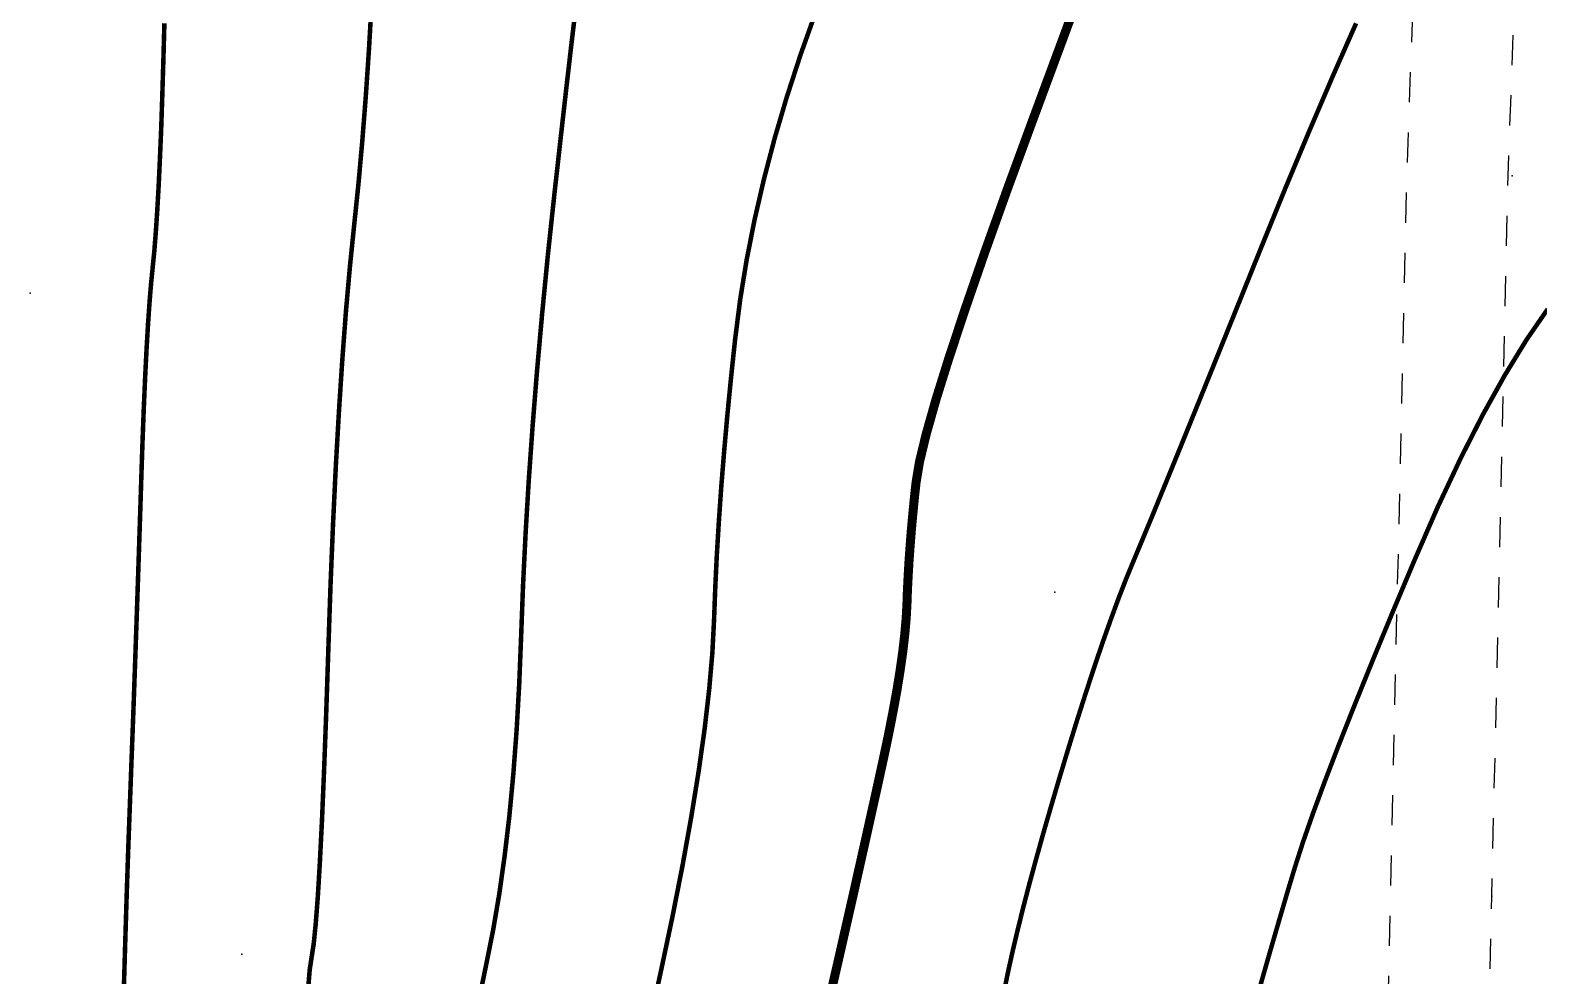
# Model space of a CAD drawing. Extents: x 940 to 1495, y 832 to 1212.
# Drawn here: x 1286.75 to 1311.77, y 880.81 to 896.5 of the extents above; entities that cross this region are included whole.
import ezdxf

# ---------------------------------------------------------------- set-up
doc = ezdxf.new("R2010")
doc.units = 0
doc.header["$LTSCALE"] = 0.5
doc.header["$PDSIZE"] = 0.2
doc.linetypes.add('X6', pattern=[2, 1, -1])
for name, color, linetype in [('DGX', 2, 'CONTINUOUS'), ('DLSS', 4, 'CONTINUOUS'), ('ZDH', 1, 'CONTINUOUS')]:
    doc.layers.add(name, color=color, linetype=linetype)

msp = doc.modelspace()

# ---------------------------------------------------------------- linework, layer by layer
at = {"layer": 'DGX', "linetype": 'Continuous', "const_width": 0.075, "flags": 128}
for points in [[(1291.361, 880.587), (1291.388, 880.912), (1291.42, 881.124), (1291.454, 881.34), (1291.488, 881.676), (1291.523, 882.131), (1291.557, 882.705), (1291.592, 883.4), (1291.626, 884.214), (1291.661, 885.148), (1291.696, 886.201), (1291.733, 887.286), (1291.775, 888.313), (1291.822, 889.283), (1291.874, 890.196), (1291.93, 891.051), (1291.99, 891.85), (1292.056, 892.591), (1292.126, 893.274), (1292.196, 893.946), (1292.259, 894.649), (1292.317, 895.386), (1292.369, 896.154), (1292.415, 896.955)], [(1291.361, 880.587), (1291.388, 880.912), (1291.42, 881.124), (1291.454, 881.34), (1291.488, 881.676), (1291.523, 882.131), (1291.557, 882.705), (1291.592, 883.4), (1291.626, 884.214), (1291.661, 885.148), (1291.696, 886.201), (1291.733, 887.286), (1291.775, 888.313), (1291.822, 889.283), (1291.874, 890.196), (1291.93, 891.051), (1291.99, 891.85), (1292.056, 892.591), (1292.126, 893.274), (1292.196, 893.946), (1292.259, 894.649), (1292.317, 895.386), (1292.369, 896.154), (1292.415, 896.955)], [(1291.361, 880.587), (1291.388, 880.912), (1291.42, 881.124), (1291.454, 881.34), (1291.488, 881.676), (1291.523, 882.131), (1291.557, 882.705), (1291.592, 883.4), (1291.626, 884.214), (1291.661, 885.148), (1291.696, 886.201), (1291.733, 887.286), (1291.775, 888.313), (1291.822, 889.283), (1291.874, 890.196), (1291.93, 891.051), (1291.99, 891.85), (1292.056, 892.591), (1292.126, 893.274), (1292.196, 893.946), (1292.259, 894.649), (1292.317, 895.386), (1292.369, 896.154), (1292.415, 896.955)], [(1291.361, 880.587), (1291.388, 880.912), (1291.42, 881.124), (1291.454, 881.34), (1291.488, 881.676), (1291.523, 882.131), (1291.557, 882.705), (1291.592, 883.4), (1291.626, 884.214), (1291.661, 885.148), (1291.696, 886.201), (1291.733, 887.286), (1291.775, 888.313), (1291.822, 889.283), (1291.874, 890.196), (1291.93, 891.051), (1291.99, 891.85), (1292.056, 892.591), (1292.126, 893.274), (1292.196, 893.946), (1292.259, 894.649), (1292.317, 895.386), (1292.369, 896.154), (1292.415, 896.955)], [(1291.361, 880.587), (1291.388, 880.912), (1291.42, 881.124), (1291.454, 881.34), (1291.488, 881.676), (1291.523, 882.131), (1291.557, 882.705), (1291.592, 883.4), (1291.626, 884.214), (1291.661, 885.148), (1291.696, 886.201), (1291.733, 887.286), (1291.775, 888.313), (1291.822, 889.283), (1291.874, 890.196), (1291.93, 891.051), (1291.99, 891.85), (1292.056, 892.591), (1292.126, 893.274), (1292.196, 893.946), (1292.259, 894.649), (1292.317, 895.386), (1292.369, 896.154), (1292.415, 896.955)], [(1291.361, 880.587), (1291.388, 880.912), (1291.42, 881.124), (1291.454, 881.34), (1291.488, 881.676), (1291.523, 882.131), (1291.557, 882.705), (1291.592, 883.4), (1291.626, 884.214), (1291.661, 885.148), (1291.696, 886.201), (1291.733, 887.286), (1291.775, 888.313), (1291.822, 889.283), (1291.874, 890.196), (1291.93, 891.051), (1291.99, 891.85), (1292.056, 892.591), (1292.126, 893.274), (1292.196, 893.946), (1292.259, 894.649), (1292.317, 895.386), (1292.369, 896.154), (1292.415, 896.955)], [(1294.204, 880.457), (1294.316, 881.003), (1294.429, 881.566), (1294.531, 882.164), (1294.62, 882.795), (1294.699, 883.46), (1294.765, 884.159), (1294.82, 884.892), (1294.863, 885.659), (1294.895, 886.46), (1294.926, 887.29), (1294.968, 888.144), (1295.02, 889.021), (1295.084, 889.923), (1295.158, 890.849), (1295.243, 891.799), (1295.338, 892.773), (1295.445, 893.771), (1295.551, 894.72), (1295.645, 895.549), (1295.727, 896.258), (1295.797, 896.846)], [(1294.204, 880.457), (1294.316, 881.003), (1294.429, 881.566), (1294.531, 882.164), (1294.62, 882.795), (1294.699, 883.46), (1294.765, 884.159), (1294.82, 884.892), (1294.863, 885.659), (1294.895, 886.46), (1294.926, 887.29), (1294.968, 888.144), (1295.02, 889.021), (1295.084, 889.923), (1295.158, 890.849), (1295.243, 891.799), (1295.338, 892.773), (1295.445, 893.771), (1295.551, 894.72), (1295.645, 895.549), (1295.727, 896.258), (1295.797, 896.846)], [(1294.204, 880.457), (1294.316, 881.003), (1294.429, 881.566), (1294.531, 882.164), (1294.62, 882.795), (1294.699, 883.46), (1294.765, 884.159), (1294.82, 884.892), (1294.863, 885.659), (1294.895, 886.46), (1294.926, 887.29), (1294.968, 888.144), (1295.02, 889.021), (1295.084, 889.923), (1295.158, 890.849), (1295.243, 891.799), (1295.338, 892.773), (1295.445, 893.771), (1295.551, 894.72), (1295.645, 895.549), (1295.727, 896.258), (1295.797, 896.846)], [(1294.204, 880.457), (1294.316, 881.003), (1294.429, 881.566), (1294.531, 882.164), (1294.62, 882.795), (1294.699, 883.46), (1294.765, 884.159), (1294.82, 884.892), (1294.863, 885.659), (1294.895, 886.46), (1294.926, 887.29), (1294.968, 888.144), (1295.02, 889.021), (1295.084, 889.923), (1295.158, 890.849), (1295.243, 891.799), (1295.338, 892.773), (1295.445, 893.771), (1295.551, 894.72), (1295.645, 895.549), (1295.727, 896.258), (1295.797, 896.846)], [(1294.204, 880.457), (1294.316, 881.003), (1294.429, 881.566), (1294.531, 882.164), (1294.62, 882.795), (1294.699, 883.46), (1294.765, 884.159), (1294.82, 884.892), (1294.863, 885.659), (1294.895, 886.46), (1294.926, 887.29), (1294.968, 888.144), (1295.02, 889.021), (1295.084, 889.923), (1295.158, 890.849), (1295.243, 891.799), (1295.338, 892.773), (1295.445, 893.771), (1295.551, 894.72), (1295.645, 895.549), (1295.727, 896.258), (1295.797, 896.846)], [(1294.204, 880.457), (1294.316, 881.003), (1294.429, 881.566), (1294.531, 882.164), (1294.62, 882.795), (1294.699, 883.46), (1294.765, 884.159), (1294.82, 884.892), (1294.863, 885.659), (1294.895, 886.46), (1294.926, 887.29), (1294.968, 888.144), (1295.02, 889.021), (1295.084, 889.923), (1295.158, 890.849), (1295.243, 891.799), (1295.338, 892.773), (1295.445, 893.771), (1295.551, 894.72), (1295.645, 895.549), (1295.727, 896.258), (1295.797, 896.846)], [(1297.02, 880.001), (1297.211, 880.881), (1297.404, 881.792), (1297.573, 882.652), (1297.718, 883.46), (1297.84, 884.215), (1297.939, 884.919), (1298.014, 885.571), (1298.066, 886.171), (1298.094, 886.719), (1298.114, 887.249), (1298.14, 887.794), (1298.174, 888.355), (1298.214, 888.931), (1298.262, 889.522), (1298.316, 890.129), (1298.377, 890.75), (1298.445, 891.388), (1298.528, 892.037), (1298.635, 892.693), (1298.766, 893.357), (1298.921, 894.029), (1299.099, 894.708), (1299.301, 895.395), (1299.527, 896.09), (1299.777, 896.792)], [(1297.02, 880.001), (1297.211, 880.881), (1297.404, 881.792), (1297.573, 882.652), (1297.718, 883.46), (1297.84, 884.215), (1297.939, 884.919), (1298.014, 885.571), (1298.066, 886.171), (1298.094, 886.719), (1298.114, 887.249), (1298.14, 887.794), (1298.174, 888.355), (1298.214, 888.931), (1298.262, 889.522), (1298.316, 890.129), (1298.377, 890.75), (1298.445, 891.388), (1298.528, 892.037), (1298.635, 892.693), (1298.766, 893.357), (1298.921, 894.029), (1299.099, 894.708), (1299.301, 895.395), (1299.527, 896.09), (1299.777, 896.792)], [(1297.02, 880.001), (1297.211, 880.881), (1297.404, 881.792), (1297.573, 882.652), (1297.718, 883.46), (1297.84, 884.215), (1297.939, 884.919), (1298.014, 885.571), (1298.066, 886.171), (1298.094, 886.719), (1298.114, 887.249), (1298.14, 887.794), (1298.174, 888.355), (1298.214, 888.931), (1298.262, 889.522), (1298.316, 890.129), (1298.377, 890.75), (1298.445, 891.388), (1298.528, 892.037), (1298.635, 892.693), (1298.766, 893.357), (1298.921, 894.029), (1299.099, 894.708), (1299.301, 895.395), (1299.527, 896.09), (1299.777, 896.792)], [(1297.02, 880.001), (1297.211, 880.881), (1297.404, 881.792), (1297.573, 882.652), (1297.718, 883.46), (1297.84, 884.215), (1297.939, 884.919), (1298.014, 885.571), (1298.066, 886.171), (1298.094, 886.719), (1298.114, 887.249), (1298.14, 887.794), (1298.174, 888.355), (1298.214, 888.931), (1298.262, 889.522), (1298.316, 890.129), (1298.377, 890.75), (1298.445, 891.388), (1298.528, 892.037), (1298.635, 892.693), (1298.766, 893.357), (1298.921, 894.029), (1299.099, 894.708), (1299.301, 895.395), (1299.527, 896.09), (1299.777, 896.792)], [(1297.02, 880.001), (1297.211, 880.881), (1297.404, 881.792), (1297.573, 882.652), (1297.718, 883.46), (1297.84, 884.215), (1297.939, 884.919), (1298.014, 885.571), (1298.066, 886.171), (1298.094, 886.719), (1298.114, 887.249), (1298.14, 887.794), (1298.174, 888.355), (1298.214, 888.931), (1298.262, 889.522), (1298.316, 890.129), (1298.377, 890.75), (1298.445, 891.388), (1298.528, 892.037), (1298.635, 892.693), (1298.766, 893.357), (1298.921, 894.029), (1299.099, 894.708), (1299.301, 895.395), (1299.527, 896.09), (1299.777, 896.792)], [(1297.02, 880.001), (1297.211, 880.881), (1297.404, 881.792), (1297.573, 882.652), (1297.718, 883.46), (1297.84, 884.215), (1297.939, 884.919), (1298.014, 885.571), (1298.066, 886.171), (1298.094, 886.719), (1298.114, 887.249), (1298.14, 887.794), (1298.174, 888.355), (1298.214, 888.931), (1298.262, 889.522), (1298.316, 890.129), (1298.377, 890.75), (1298.445, 891.388), (1298.528, 892.037), (1298.635, 892.693), (1298.766, 893.357), (1298.921, 894.029), (1299.099, 894.708), (1299.301, 895.395), (1299.527, 896.09), (1299.777, 896.792)], [(1288.303, 880.513), (1288.328, 881.351), (1288.353, 882.159), (1288.379, 882.937), (1288.407, 883.687), (1288.434, 884.414), (1288.461, 885.126), (1288.486, 885.825), (1288.51, 886.509), (1288.533, 887.178), (1288.555, 887.833), (1288.576, 888.474), (1288.596, 889.1), (1288.616, 889.696), (1288.637, 890.246), (1288.659, 890.749), (1288.682, 891.205), (1288.706, 891.616), (1288.731, 891.979), (1288.757, 892.297), (1288.784, 892.568), (1288.811, 892.838), (1288.836, 893.154), (1288.86, 893.515), (1288.883, 893.921), (1288.904, 894.372), (1288.925, 894.869), (1288.943, 895.411), (1288.961, 895.999), (1288.978, 896.617)], [(1288.303, 880.513), (1288.328, 881.351), (1288.353, 882.159), (1288.379, 882.937), (1288.407, 883.687), (1288.434, 884.414), (1288.461, 885.126), (1288.486, 885.825), (1288.51, 886.509), (1288.533, 887.178), (1288.555, 887.833), (1288.576, 888.474), (1288.596, 889.1), (1288.616, 889.696), (1288.637, 890.246), (1288.659, 890.749), (1288.682, 891.205), (1288.706, 891.616), (1288.731, 891.979), (1288.757, 892.297), (1288.784, 892.568), (1288.811, 892.838), (1288.836, 893.154), (1288.86, 893.515), (1288.883, 893.921), (1288.904, 894.372), (1288.925, 894.869), (1288.943, 895.411), (1288.961, 895.999), (1288.978, 896.617)], [(1288.303, 880.513), (1288.328, 881.351), (1288.353, 882.159), (1288.379, 882.937), (1288.407, 883.687), (1288.434, 884.414), (1288.461, 885.126), (1288.486, 885.825), (1288.51, 886.509), (1288.533, 887.178), (1288.555, 887.833), (1288.576, 888.474), (1288.596, 889.1), (1288.616, 889.696), (1288.637, 890.246), (1288.659, 890.749), (1288.682, 891.205), (1288.706, 891.616), (1288.731, 891.979), (1288.757, 892.297), (1288.784, 892.568), (1288.811, 892.838), (1288.836, 893.154), (1288.86, 893.515), (1288.883, 893.921), (1288.904, 894.372), (1288.925, 894.869), (1288.943, 895.411), (1288.961, 895.999), (1288.978, 896.617)], [(1288.303, 880.513), (1288.328, 881.351), (1288.353, 882.159), (1288.379, 882.937), (1288.407, 883.687), (1288.434, 884.414), (1288.461, 885.126), (1288.486, 885.825), (1288.51, 886.509), (1288.533, 887.178), (1288.555, 887.833), (1288.576, 888.474), (1288.596, 889.1), (1288.616, 889.696), (1288.637, 890.246), (1288.659, 890.749), (1288.682, 891.205), (1288.706, 891.616), (1288.731, 891.979), (1288.757, 892.297), (1288.784, 892.568), (1288.811, 892.838), (1288.836, 893.154), (1288.86, 893.515), (1288.883, 893.921), (1288.904, 894.372), (1288.925, 894.869), (1288.943, 895.411), (1288.961, 895.999), (1288.978, 896.617)], [(1288.303, 880.513), (1288.328, 881.351), (1288.353, 882.159), (1288.379, 882.937), (1288.407, 883.687), (1288.434, 884.414), (1288.461, 885.126), (1288.486, 885.825), (1288.51, 886.509), (1288.533, 887.178), (1288.555, 887.833), (1288.576, 888.474), (1288.596, 889.1), (1288.616, 889.696), (1288.637, 890.246), (1288.659, 890.749), (1288.682, 891.205), (1288.706, 891.616), (1288.731, 891.979), (1288.757, 892.297), (1288.784, 892.568), (1288.811, 892.838), (1288.836, 893.154), (1288.86, 893.515), (1288.883, 893.921), (1288.904, 894.372), (1288.925, 894.869), (1288.943, 895.411), (1288.961, 895.999), (1288.978, 896.617)], [(1288.303, 880.513), (1288.328, 881.351), (1288.353, 882.159), (1288.379, 882.937), (1288.407, 883.687), (1288.434, 884.414), (1288.461, 885.126), (1288.486, 885.825), (1288.51, 886.509), (1288.533, 887.178), (1288.555, 887.833), (1288.576, 888.474), (1288.596, 889.1), (1288.616, 889.696), (1288.637, 890.246), (1288.659, 890.749), (1288.682, 891.205), (1288.706, 891.616), (1288.731, 891.979), (1288.757, 892.297), (1288.784, 892.568), (1288.811, 892.838), (1288.836, 893.154), (1288.86, 893.515), (1288.883, 893.921), (1288.904, 894.372), (1288.925, 894.869), (1288.943, 895.411), (1288.961, 895.999), (1288.978, 896.617)], [(1302.914, 880.6), (1302.974, 880.898), (1303.046, 881.221), (1303.128, 881.568), (1303.219, 881.936), (1303.32, 882.325), (1303.431, 882.734), (1303.551, 883.165), (1303.681, 883.616), (1303.82, 884.088), (1303.969, 884.581), (1304.12, 885.07), (1304.267, 885.53), (1304.409, 885.962), (1304.546, 886.365), (1304.679, 886.739), (1304.806, 887.084), (1304.929, 887.401), (1305.048, 887.689), (1305.182, 888.01), (1305.354, 888.424), (1305.562, 888.932), (1305.808, 889.533), (1306.09, 890.228), (1306.41, 891.017), (1306.766, 891.899), (1307.159, 892.874), (1307.567, 893.875), (1307.967, 894.832), (1308.358, 895.745), (1308.742, 896.615)], [(1302.914, 880.6), (1302.974, 880.898), (1303.046, 881.221), (1303.128, 881.568), (1303.219, 881.936), (1303.32, 882.325), (1303.431, 882.734), (1303.551, 883.165), (1303.681, 883.616), (1303.82, 884.088), (1303.969, 884.581), (1304.12, 885.07), (1304.267, 885.53), (1304.409, 885.962), (1304.546, 886.365), (1304.679, 886.739), (1304.806, 887.084), (1304.929, 887.401), (1305.048, 887.689), (1305.182, 888.01), (1305.354, 888.424), (1305.562, 888.932), (1305.808, 889.533), (1306.09, 890.228), (1306.41, 891.017), (1306.766, 891.899), (1307.159, 892.874), (1307.567, 893.875), (1307.967, 894.832), (1308.358, 895.745), (1308.742, 896.615)], [(1302.914, 880.6), (1302.974, 880.898), (1303.046, 881.221), (1303.128, 881.568), (1303.219, 881.936), (1303.32, 882.325), (1303.431, 882.734), (1303.551, 883.165), (1303.681, 883.616), (1303.82, 884.088), (1303.969, 884.581), (1304.12, 885.07), (1304.267, 885.53), (1304.409, 885.962), (1304.546, 886.365), (1304.679, 886.739), (1304.806, 887.084), (1304.929, 887.401), (1305.048, 887.689), (1305.182, 888.01), (1305.354, 888.424), (1305.562, 888.932), (1305.808, 889.533), (1306.09, 890.228), (1306.41, 891.017), (1306.766, 891.899), (1307.159, 892.874), (1307.567, 893.875), (1307.967, 894.832), (1308.358, 895.745), (1308.742, 896.615)], [(1302.914, 880.6), (1302.974, 880.898), (1303.046, 881.221), (1303.128, 881.568), (1303.219, 881.936), (1303.32, 882.325), (1303.431, 882.734), (1303.551, 883.165), (1303.681, 883.616), (1303.82, 884.088), (1303.969, 884.581), (1304.12, 885.07), (1304.267, 885.53), (1304.409, 885.962), (1304.546, 886.365), (1304.679, 886.739), (1304.806, 887.084), (1304.929, 887.401), (1305.048, 887.689), (1305.182, 888.01), (1305.354, 888.424), (1305.562, 888.932), (1305.808, 889.533), (1306.09, 890.228), (1306.41, 891.017), (1306.766, 891.899), (1307.159, 892.874), (1307.567, 893.875), (1307.967, 894.832), (1308.358, 895.745), (1308.742, 896.615)], [(1302.914, 880.6), (1302.974, 880.898), (1303.046, 881.221), (1303.128, 881.568), (1303.219, 881.936), (1303.32, 882.325), (1303.431, 882.734), (1303.551, 883.165), (1303.681, 883.616), (1303.82, 884.088), (1303.969, 884.581), (1304.12, 885.07), (1304.267, 885.53), (1304.409, 885.962), (1304.546, 886.365), (1304.679, 886.739), (1304.806, 887.084), (1304.929, 887.401), (1305.048, 887.689), (1305.182, 888.01), (1305.354, 888.424), (1305.562, 888.932), (1305.808, 889.533), (1306.09, 890.228), (1306.41, 891.017), (1306.766, 891.899), (1307.159, 892.874), (1307.567, 893.875), (1307.967, 894.832), (1308.358, 895.745), (1308.742, 896.615)], [(1302.914, 880.6), (1302.974, 880.898), (1303.046, 881.221), (1303.128, 881.568), (1303.219, 881.936), (1303.32, 882.325), (1303.431, 882.734), (1303.551, 883.165), (1303.681, 883.616), (1303.82, 884.088), (1303.969, 884.581), (1304.12, 885.07), (1304.267, 885.53), (1304.409, 885.962), (1304.546, 886.365), (1304.679, 886.739), (1304.806, 887.084), (1304.929, 887.401), (1305.048, 887.689), (1305.182, 888.01), (1305.354, 888.424), (1305.562, 888.932), (1305.808, 889.533), (1306.09, 890.228), (1306.41, 891.017), (1306.766, 891.899), (1307.159, 892.874), (1307.567, 893.875), (1307.967, 894.832), (1308.358, 895.745), (1308.742, 896.615)], [(1307.158, 880.664), (1307.324, 881.245), (1307.475, 881.765), (1307.61, 882.224), (1307.73, 882.622), (1307.859, 883.024), (1308.022, 883.493), (1308.22, 884.029), (1308.451, 884.633), (1308.717, 885.304), (1309.016, 886.043), (1309.349, 886.849), (1309.717, 887.723), (1310.098, 888.595), (1310.474, 889.394), (1310.844, 890.122), (1311.209, 890.778), (1311.567, 891.363), (1311.92, 891.875)], [(1307.158, 880.664), (1307.324, 881.245), (1307.475, 881.765), (1307.61, 882.224), (1307.73, 882.622), (1307.859, 883.024), (1308.022, 883.493), (1308.22, 884.029), (1308.451, 884.633), (1308.717, 885.304), (1309.016, 886.043), (1309.349, 886.849), (1309.717, 887.723), (1310.098, 888.595), (1310.474, 889.394), (1310.844, 890.122), (1311.209, 890.778), (1311.567, 891.363), (1311.92, 891.875)], [(1307.158, 880.664), (1307.324, 881.245), (1307.475, 881.765), (1307.61, 882.224), (1307.73, 882.622), (1307.859, 883.024), (1308.022, 883.493), (1308.22, 884.029), (1308.451, 884.633), (1308.717, 885.304), (1309.016, 886.043), (1309.349, 886.849), (1309.717, 887.723), (1310.098, 888.595), (1310.474, 889.394), (1310.844, 890.122), (1311.209, 890.778), (1311.567, 891.363), (1311.92, 891.875)], [(1307.158, 880.664), (1307.324, 881.245), (1307.475, 881.765), (1307.61, 882.224), (1307.73, 882.622), (1307.859, 883.024), (1308.022, 883.493), (1308.22, 884.029), (1308.451, 884.633), (1308.717, 885.304), (1309.016, 886.043), (1309.349, 886.849), (1309.717, 887.723), (1310.098, 888.595), (1310.474, 889.394), (1310.844, 890.122), (1311.209, 890.778), (1311.567, 891.363), (1311.92, 891.875)], [(1307.158, 880.664), (1307.324, 881.245), (1307.475, 881.765), (1307.61, 882.224), (1307.73, 882.622), (1307.859, 883.024), (1308.022, 883.493), (1308.22, 884.029), (1308.451, 884.633), (1308.717, 885.304), (1309.016, 886.043), (1309.349, 886.849), (1309.717, 887.723), (1310.098, 888.595), (1310.474, 889.394), (1310.844, 890.122), (1311.209, 890.778), (1311.567, 891.363), (1311.92, 891.875)], [(1307.158, 880.664), (1307.324, 881.245), (1307.475, 881.765), (1307.61, 882.224), (1307.73, 882.622), (1307.859, 883.024), (1308.022, 883.493), (1308.22, 884.029), (1308.451, 884.633), (1308.717, 885.304), (1309.016, 886.043), (1309.349, 886.849), (1309.717, 887.723), (1310.098, 888.595), (1310.474, 889.394), (1310.844, 890.122), (1311.209, 890.778), (1311.567, 891.363), (1311.92, 891.875)]]:
    msp.add_lwpolyline(points, dxfattribs=at)
at = {"layer": 'DGX', "color": 3, "linetype": 'Continuous', "const_width": 0.15, "flags": 128}
msp.add_lwpolyline([(1300.046, 880.595), (1300.167, 881.121), (1300.283, 881.633), (1300.396, 882.13), (1300.504, 882.613), (1300.609, 883.082), (1300.71, 883.536), (1300.807, 883.975), (1300.9, 884.4), (1300.986, 884.806), (1301.061, 885.188), (1301.126, 885.546), (1301.18, 885.88), (1301.224, 886.191), (1301.257, 886.477), (1301.28, 886.74), (1301.293, 886.978), (1301.301, 887.208), (1301.313, 887.445), (1301.327, 887.688), (1301.345, 887.938), (1301.365, 888.195), (1301.389, 888.458), (1301.415, 888.728), (1301.445, 889.005), (1301.502, 889.343), (1301.612, 889.799), (1301.774, 890.372), (1301.989, 891.061), (1302.256, 891.868), (1302.575, 892.792), (1302.947, 893.833), (1303.372, 894.991), (1303.797, 896.138), (1304.171, 897.147)], dxfattribs=at)
msp.add_lwpolyline([(1300.046, 880.595), (1300.167, 881.121), (1300.283, 881.633), (1300.396, 882.13), (1300.504, 882.613), (1300.609, 883.082), (1300.71, 883.536), (1300.807, 883.975), (1300.9, 884.4), (1300.986, 884.806), (1301.061, 885.188), (1301.126, 885.546), (1301.18, 885.88), (1301.224, 886.191), (1301.257, 886.477), (1301.28, 886.74), (1301.293, 886.978), (1301.301, 887.208), (1301.313, 887.445), (1301.327, 887.688), (1301.345, 887.938), (1301.365, 888.195), (1301.389, 888.458), (1301.415, 888.728), (1301.445, 889.005), (1301.502, 889.343), (1301.612, 889.799), (1301.774, 890.372), (1301.989, 891.061), (1302.256, 891.868), (1302.575, 892.792), (1302.947, 893.833), (1303.372, 894.991), (1303.797, 896.138), (1304.171, 897.147)], dxfattribs=at)
msp.add_lwpolyline([(1300.046, 880.595), (1300.167, 881.121), (1300.283, 881.633), (1300.396, 882.13), (1300.504, 882.613), (1300.609, 883.082), (1300.71, 883.536), (1300.807, 883.975), (1300.9, 884.4), (1300.986, 884.806), (1301.061, 885.188), (1301.126, 885.546), (1301.18, 885.88), (1301.224, 886.191), (1301.257, 886.477), (1301.28, 886.74), (1301.293, 886.978), (1301.301, 887.208), (1301.313, 887.445), (1301.327, 887.688), (1301.345, 887.938), (1301.365, 888.195), (1301.389, 888.458), (1301.415, 888.728), (1301.445, 889.005), (1301.502, 889.343), (1301.612, 889.799), (1301.774, 890.372), (1301.989, 891.061), (1302.256, 891.868), (1302.575, 892.792), (1302.947, 893.833), (1303.372, 894.991), (1303.797, 896.138), (1304.171, 897.147)], dxfattribs=at)
msp.add_lwpolyline([(1300.046, 880.595), (1300.167, 881.121), (1300.283, 881.633), (1300.396, 882.13), (1300.504, 882.613), (1300.609, 883.082), (1300.71, 883.536), (1300.807, 883.975), (1300.9, 884.4), (1300.986, 884.806), (1301.061, 885.188), (1301.126, 885.546), (1301.18, 885.88), (1301.224, 886.191), (1301.257, 886.477), (1301.28, 886.74), (1301.293, 886.978), (1301.301, 887.208), (1301.313, 887.445), (1301.327, 887.688), (1301.345, 887.938), (1301.365, 888.195), (1301.389, 888.458), (1301.415, 888.728), (1301.445, 889.005), (1301.502, 889.343), (1301.612, 889.799), (1301.774, 890.372), (1301.989, 891.061), (1302.256, 891.868), (1302.575, 892.792), (1302.947, 893.833), (1303.372, 894.991), (1303.797, 896.138), (1304.171, 897.147)], dxfattribs=at)
msp.add_lwpolyline([(1300.046, 880.595), (1300.167, 881.121), (1300.283, 881.633), (1300.396, 882.13), (1300.504, 882.613), (1300.609, 883.082), (1300.71, 883.536), (1300.807, 883.975), (1300.9, 884.4), (1300.986, 884.806), (1301.061, 885.188), (1301.126, 885.546), (1301.18, 885.88), (1301.224, 886.191), (1301.257, 886.477), (1301.28, 886.74), (1301.293, 886.978), (1301.301, 887.208), (1301.313, 887.445), (1301.327, 887.688), (1301.345, 887.938), (1301.365, 888.195), (1301.389, 888.458), (1301.415, 888.728), (1301.445, 889.005), (1301.502, 889.343), (1301.612, 889.799), (1301.774, 890.372), (1301.989, 891.061), (1302.256, 891.868), (1302.575, 892.792), (1302.947, 893.833), (1303.372, 894.991), (1303.797, 896.138), (1304.171, 897.147)], dxfattribs=at)
msp.add_lwpolyline([(1300.046, 880.595), (1300.167, 881.121), (1300.283, 881.633), (1300.396, 882.13), (1300.504, 882.613), (1300.609, 883.082), (1300.71, 883.536), (1300.807, 883.975), (1300.9, 884.4), (1300.986, 884.806), (1301.061, 885.188), (1301.126, 885.546), (1301.18, 885.88), (1301.224, 886.191), (1301.257, 886.477), (1301.28, 886.74), (1301.293, 886.978), (1301.301, 887.208), (1301.313, 887.445), (1301.327, 887.688), (1301.345, 887.938), (1301.365, 888.195), (1301.389, 888.458), (1301.415, 888.728), (1301.445, 889.005), (1301.502, 889.343), (1301.612, 889.799), (1301.774, 890.372), (1301.989, 891.061), (1302.256, 891.868), (1302.575, 892.792), (1302.947, 893.833), (1303.372, 894.991), (1303.797, 896.138), (1304.171, 897.147)], dxfattribs=at)
at = {"layer": 'DLSS', "linetype": 'X6', "flags": 128}
for points in [[(1308.934, 865.314), (1309.315, 882.173), (1309.586, 894.133), (1310.016, 906.156)], [(1310.605, 864.93), (1310.994, 882.135), (1311.264, 894.084), (1311.694, 906.096)]]:
    msp.add_lwpolyline(points, dxfattribs=at)
at = {"layer": 'ZDH', "linetype": 'Continuous'}
for p in [(1311.332, 894.084, 13.232), (1311.332, 894.084, 13.232), (1286.752, 892.138, 19.608), (1286.752, 892.138, 19.608), (1303.746, 887.177, 14.233), (1303.746, 887.177, 14.233), (1310.994, 882.135, 12.217), (1310.994, 882.135, 12.217), (1290.265, 881.173, 18.399), (1290.265, 881.173, 18.399)]:
    msp.add_point(p, dxfattribs=at)

doc.saveas('drawing.dxf')
